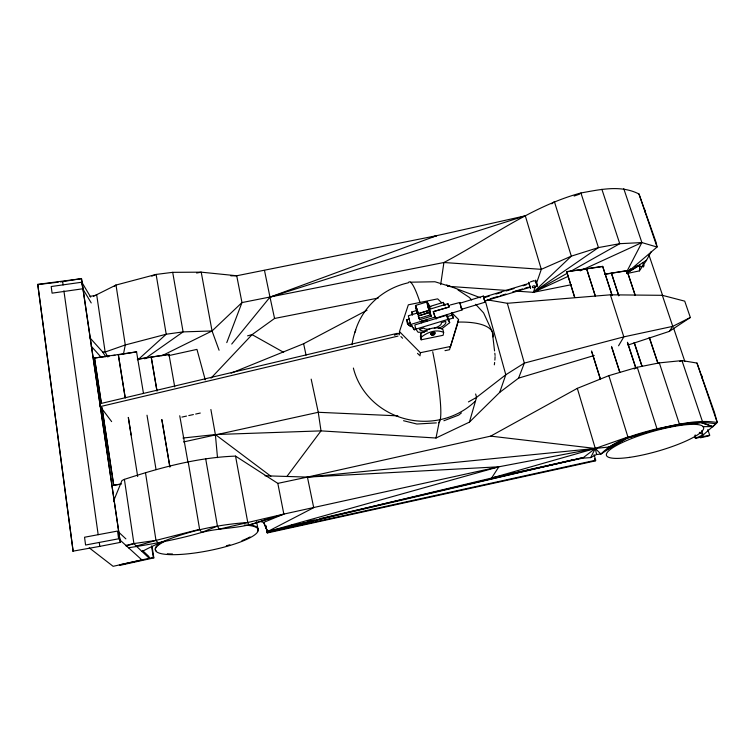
<?xml version="1.0" encoding="UTF-8"?>
<svg xmlns="http://www.w3.org/2000/svg" width="755" height="755" viewBox="0 0 755 755"><rect width="100%" height="100%" fill="white"/><g stroke="black" fill="none" stroke-linecap="round" stroke-linejoin="round"><path stroke-width="1.13" d="M626.801 273.565L639.438 270.875L639.787 265.26L635.342 266.458M399.263 334.89L399.48 331.615L408.342 304.812L437.664 298.857L441.675 302.821M420.733 333.833L420.403 336.711L421.177 339.797L443.147 335.277L443.638 332.389L442.826 329.293C435.163 325.801 426.943 329.086 420.733 333.833L421.526 336.947L421.177 339.797M419.988 355.85L420.375 352.708L399.48 331.615M440.675 284.626L443.912 262.504C489.155 238.731 530.963 206.464 580.935 192.969C600.017 189.562 620.818 184.654 638.985 194.007L656.17 242.619L657.048 247.036L627.443 272.281M536.163 282.795L535.663 280.124L535.522 280.671A2.359 0.623 67.4 0 0 535.682 281.87L535.899 282.606A2.359 0.623 67.5 0 0 536.541 284.125L537.503 286.249L536.428 284.05M530.416 281.936L534.096 280.605L534.285 281.171M452.113 313.127L458.568 319.497L449.527 349.716L444.988 350.66M457.907 322.847L458.568 319.497M123.452 354.133L125.283 344.959L116.006 285.05L156.115 274.424L172.697 272.338L201.217 272.168L236.721 275.764L436.749 235.654L525.31 215.826L541.307 269.337L536.409 283.559M182.936 438.032L215.373 434.55L321.007 430.878L435.994 438.013L439.382 421.13M435.994 438.013L469.412 422.13L476.556 397.394L475.65 393.987M450.225 347.479L457.558 323.961M515.75 291.081L533.389 292.317L535.276 286.843M469.412 422.13L499.697 392.383L505.803 374.763L485.229 300.565M354.992 332.191C361.9 307.276 383.172 288.344 408.247 282.814A71.951 8.739 78.3 0 1 419.978 302.311M226.774 342.619L241.977 302.576L236.721 275.764L230.841 275.82M499.697 392.383L518.581 378.132L524.338 363.098L507.332 303.293L487.164 299.829M574.668 297.498L566.675 271.649L602.669 266.364L612.163 295.394M113.495 501.207L121.961 480.539L124.405 479.359C160.456 467.6 197.423 457.454 235.532 456.114L277.821 483.379L307.427 477.094L490.665 436.126L577.32 388.353L608.86 375.65L637.258 367.279L659.313 362.881L681.963 360.588L696.978 363.051L714.419 412.296L717.25 422.536L700.678 437.183L695.44 438.334L694.694 436.097M612.078 295.564L602.669 266.364M128.463 547.79C153.114 543.921 177.604 539.504 201.642 532.454C220.828 527.32 241.421 528.887 259.947 521.431L263.599 522.403L267.534 531.614L491.59 478.057L582.577 458.181L590.646 457.615L595.299 448.451L577.32 388.353M635.106 295.28L626.99 270.62L604.595 274.188M626.735 271.734L641.882 242.572L623.772 188.684M639.438 270.875L646.516 260.258L651.338 251.434M618.553 345.781L623.819 336.872L672.771 326.358L690.344 317.487L684.728 301.151L662.324 295.318L610.38 294.818L507.332 303.293M574.111 459.54L491.59 478.057L498.847 466.798L595.299 448.451L612.286 446.658L627.641 437.57C656.076 429.623 685.974 418.978 715.825 423.781L712.994 426.584L702.622 426.65M627.971 345.054L669.298 331.398L672.771 326.358L662.324 295.318M690.344 317.487L669.298 331.398M265.741 525.518L267.289 532.964L595.185 460.927L595.714 460.21L594.043 454.623M286.834 476.565L321.007 430.878L318.261 412.287L311.183 379.142M231.728 344.053L269.988 297.14L436.749 235.654L431.133 237.381M211.013 378.151L252.076 334.625L283.644 352.33M627.301 272.13L630.604 268.752M709.681 435.173L708.898 435.937L700.508 437.777L701.272 437.022L709.681 435.173L707.794 429.586M571.441 284.692L533.389 292.317L571.327 256.153L598.451 247.583L619.751 243.686L641.882 242.572L657.048 247.036L638.985 194.007M161.806 355.813L212.051 330.964L241.977 302.576L443.912 262.504L541.307 269.337L571.327 256.153L554.387 201.613L551.792 203.831M137.816 359.918L166.213 334.229L183.097 331.889L212.051 330.964L219.082 350.254M696.978 363.051L717.25 422.536C696.978 419.072 676.773 424.923 656.982 428.755C637.192 434.002 615.835 439.051 600.904 454.076L596.592 454.491L590.646 457.615M461.55 308.719L461.834 309.248L485.144 302.17L484.937 300.868M484.219 299.452L484.814 301.047L530.199 287.24L529.831 286.107M114.231 286.513L116.006 285.05L93.412 296.347M461.409 412.919L458.681 415.108L443.902 420.743M431.539 334.021L434.314 333.455L434.587 334.493L432.436 335.371L431.539 334.021L432.436 335.371M431.813 335.069L434.587 334.493M433.559 334.05L434.314 333.455M441.835 328.784L449.687 322.678L448.593 318.516L446.639 315.269L414.806 324.943L415.863 329.123L418.072 332.238L424.546 332.313M483.804 298.008L483.672 297.196L529.047 283.37L529.529 285.107M582.577 458.181L595.299 448.451L627.924 437.003L608.86 375.65M461.418 308.644L460.059 303.18L483.351 296.073L484.04 297.838L483.672 297.196M435.531 318.185L462.041 309.946L461.862 308.342M250.839 335.522L274.565 318.459L378.274 298.036M461.834 309.248L461.815 308.531M144.762 358.851L183.097 331.889L172.697 272.338M568.487 276.226L533.389 292.317L598.451 247.583L580.935 192.969M646.516 260.258L626.603 273.197L639.787 265.26M607.058 449.272L612.286 446.658L600.904 454.076L595.299 448.451L490.665 436.126M460.474 303.793L459.852 302.481L461.126 307.823M612.286 446.658L611.692 447.026L627.094 438.23L656.199 429.68L678.613 424.989L701.008 422.526L713.031 426.698L700.97 422.404L678.575 424.867L656.152 429.557L627.056 438.108L608.624 447.243M421.526 336.947C427.755 332.219 435.956 328.935 443.638 332.389M533.389 292.317L566.911 273.433M570.978 271.149L619.751 243.686L601.886 189.288M634.181 369.006L637.258 367.279L656.982 428.755M468.44 401.915L476.556 397.394L505.803 374.763L524.338 363.098L623.819 336.872L610.38 294.818M231.087 373.168L303.623 343.723L367.005 310.239M142.072 551.537C174.499 533.879 211.079 525.102 247.772 522.498L248.999 525.178L283.842 514.089L498.847 466.798L307.427 477.094L265.033 475.782M701.678 430.746L703.047 434.823L695.44 438.334L695.176 434.918M580.189 270.856L641.882 242.572M263.599 522.403L283.842 514.089L277.821 483.379M205.681 458.747L217.449 526.093L201.642 532.454L199.613 529.34L188.174 461.673M679.774 361.466L681.963 360.588L702.32 421.167M151.812 276.141L156.115 274.424L166.213 334.229L125.283 344.959L105.143 352.028L102.614 351.934L89.449 337.287M574.13 196.036L579.623 194.139M126.16 546.11L133.909 543.562L155.983 540.391L199.613 529.34M274.565 318.459L269.988 297.14L525.31 215.826M261.032 521.092L283.842 514.089L219.214 529.151L217.449 526.093M430.076 311.589C426.934 306.228 425.056 294.799 429.869 308.767L428.868 304.746L427.066 301.896L415.467 305.454L417.591 313.806L429.217 310.248L430.076 311.589L428.897 310.513L427.821 306.332M415.854 306.511L417.128 309.493M427.443 302.963L429.057 309.22M428.906 306.945L428.774 305.058M429.614 309.39L429.029 305.766M412.353 315.175L411.569 312.07L416.788 310.475M429.35 306.634L443.251 302.387L445.224 305.728M417.6 311.56L417.977 312.183M418.034 312.806L408.332 315.769L410.522 324.527L414.297 329.803L416.515 329.133M449.499 306.492L447.875 303.699L429.35 309.352L429.869 311.371M429.199 309.739L430.01 311.324M417.723 313.589C413.882 295.866 415.524 312.825 418.893 314.995L417.562 311.721M418.091 313.816L428.897 310.513M426.5 312.957L429.727 311.975L431.265 316.203L419.648 319.743L418.119 315.892L429.765 312.343L431.265 316.203M418.619 315.911L429.435 312.608L430.614 313.674M412.598 325.867L410.437 326.528L407.474 323.791L406.492 319.875L409.493 318.969M433.276 311.645L448.838 307.125L433.276 311.645L435.626 318.619M483.644 297.81L489.268 296.102M496.016 294.044L501.641 292.327M506.143 290.958L514.023 288.552M523.026 285.815L526.395 284.786M418.761 318.431L430.416 314.882M407.474 323.791L410.475 322.876M490.08 298.838L497.96 296.441M500.206 295.752L505.841 294.044M512.588 291.987L522.724 288.91M524.97 288.221L528.349 287.193M410.522 324.527L434.71 317.175M447.413 316.562L451.811 315.231L453.415 317.949L447.847 319.639M415.863 329.123L447.743 319.459L449.687 322.678M518.581 378.132L594.223 355.501M124.405 479.359L133.909 543.562L136.249 546.091L155.983 540.391L158.333 543.194M491.59 478.057L595.299 448.451L596.592 454.491M498.847 466.798L267.534 531.614L263.882 522.592M247.574 335.833L252.076 334.625M450.357 304.954L459.852 302.481M397.309 333.323L99.915 403.736L100.33 406.586L111.636 421.611M100.33 406.586L397.989 336.098M582.114 457.832L267.534 531.614L313.712 507.662L307.427 477.094L595.299 448.451M183.522 441.949L318.261 412.287L397.894 415.854M291.439 525.263L294.875 524.461M307.474 521.545L314.344 519.95M320.073 518.619L582.143 457.804M126.057 545.346L133.909 543.562M168.252 355.709L196.951 349.386L205.256 379.888M181.908 417.09L186.494 416.08M188.797 415.571L193.393 414.561M195.687 414.061L200.283 413.051M153.831 557.898L153.303 557.398L119.384 564.844L119.998 565.335L153.831 557.898L152.076 546.478M267.043 532.407L595.714 460.21M420.375 352.708L450.131 346.545M639.504 266.864L644.109 265.93L643.015 262.636M99.33 542.864L99.82 546.365L120.309 542.392L81.521 278.661L37.75 284.371L73.122 551.254L37.75 284.371M89.987 296.394L96.734 295.13L105.143 352.028L107.889 357.03M196.602 273.017L201.217 272.168L212.051 330.964M72.999 551.159L99.82 546.365M137.429 359.323L169.026 354.378L137.344 359.172M602.584 266.543L566.599 271.828M125.16 397.725L118.346 354.841L136.617 351.868L94.46 358.021L109.249 356.049M626.905 270.79L604.519 274.358M101.963 407.747L113.656 485.229L121.536 483.946M113.656 485.229L120.517 484.238M60.447 281.936L81.521 278.661M91.232 302.934L82.767 288.787L52.086 293.157L51.198 286.532L81.823 282.219L90.685 297.177M112.655 355.596L114.93 355.294M37.882 284.559L58.192 282.2M436.333 422.885L416.883 424.027L403.519 420.714M410.446 282.191L434.955 281.757L450.744 286.664M429.406 306.785L430.982 306.889M447.555 286.287L507.52 290.496M446.686 285.003L480.548 297.791M458.021 289.977L469.28 297.385L471.667 299.971M699.356 432.332L703.047 434.823M210.881 409.484L215.373 434.55L270.903 476.254M89.25 547.866L113.118 566.316L141.949 559.984L119.507 539.57M120.309 542.392L81.408 278.472M136.249 546.091L149.169 558.181L148.914 556.501L142.601 550.555M118.365 531.841L125.877 538.872M400.914 336.56L402.575 338.24M417.506 353.331L419.167 355.01M475.641 304.284L483.606 312.891L492.307 331.775L494.553 350.943M91.176 346.149L101.179 357.304M462.041 309.946L461.333 308.191M406.492 319.875L407.577 321.394M460.059 303.18L460.352 303.708M411.569 312.07L412.683 313.693M417.581 313.636L418.478 315.128M102.614 351.934L105.747 356.766M62.703 281.672L63.08 284.984M118.346 354.841L125.254 397.866M485.144 302.17L483.738 298.074M449.121 306.181L448.612 305.511L448.838 307.125M435.276 317.704L433.398 311.834M416.618 308.38L417.194 309.994M528.906 282.814L528.708 282.247L529.378 284.616M649.036 255.209L662.597 295.45M673.517 327.868L684.823 361.4M642.779 264.835L643.515 267.025M626.99 270.62L635.2 295.111M649.366 337.428L657.935 363.032M649.262 337.579L657.832 363.183M659.313 362.881L679.424 424.102M618.826 295.639L611.465 273.301L618.741 295.809M634.276 342.572L642.005 366.033M634.181 342.723L641.901 366.175M627.509 342.289L635.908 367.978M627.414 342.449L635.804 368.119M595.365 295.988L586.72 269.091L595.28 296.158M611.569 346.413L619.855 372.187M611.843 347.687L619.761 372.328M566.675 271.649L574.744 297.328M591.599 350.933L600.376 378.859M591.863 352.207L600.291 379.001M529.68 285.616L530.538 288.363L530.208 287.098M529.472 284.994L529.708 285.796M594.515 458.691L595.185 460.927M484.068 298.952L483.304 296.111M451.981 312.542L453.415 317.949M447.875 303.699L448.725 306.936M443.251 302.387L444.063 305.492M446.639 315.269L447.743 319.459M428.755 305.284L428.887 305.803M427.066 301.896L429.661 311.711M433.691 333.144L433.955 334.191M432.304 333.436L432.568 334.474M419.006 317.213L419.648 319.743M413.759 327.642L414.297 329.803M409.946 324.584L410.437 326.528M407.823 322.366L408.549 325.282M451.367 313.155L451.811 315.231M303.623 343.723L306.058 355.152M264.495 270.441L269.988 297.14M265.986 526.084L267.289 532.964M256.596 521.601L257.993 529.113M235.532 456.114L247.772 522.498M168.95 354.227L174.726 386.881M179.747 415.769L187.976 462.334M157.012 390.92L151.245 357.294L156.927 390.779M161.9 419.771L169.922 467.1L161.825 419.638M136.532 351.707L143.478 393.421M147.008 415.222L156.049 469.61M535.946 281.275L536.041 281.993M128.388 417.562L131.144 434.946M128.293 417.43L137.684 476.547M145.479 472.621L155.983 540.391M151.547 545.95L153.303 557.398M94.564 358.181L101.368 403.264M102.067 407.889L113.76 485.342M94.46 358.021L101.264 403.123M81.823 282.219L82.767 288.787M63.901 290.817L98.178 534.7M426.575 319.299L426.849 321.281L426.131 320.205L420.912 321.79L421.649 322.866L421.384 320.884M494.818 353.198L495.082 355.454M215.373 434.55L217.497 457.634M645.072 210.069L645.242 212.419M417.741 311.513L417.836 313.429M702.008 375.896L702.103 378.255M434.295 328.161A9.22 3.218 -14.5 0 0 441.241 322.706L445.639 321.375A13.826 4.823 -14.5 0 1 438.485 328.387M429.699 329.105A9.22 3.218 -14.5 0 1 423.706 328.019L419.327 329.34A13.826 4.823 -14.5 0 0 427.245 331.058M430.114 314.467A4.502 0.491 73.1 0 1 430.001 314.203M429.548 312.947A4.502 0.491 73.1 0 1 429.435 312.608M419.421 318.015A4.492 0.538 73.1 0 1 419.195 317.487M436.022 317.817A5.04 0.538 73.1 0 1 436.286 318.978M432.105 334.135A2.284 0.783 -14.4 0 1 430.935 333.2A2.284 0.783 -14.4 0 1 434.455 332.304A2.284 0.783 -14.4 0 1 433.804 333.71M432.238 334.654A2.284 0.783 -14.4 0 1 431.067 333.719A2.284 0.783 -14.4 0 1 434.587 332.832A2.284 0.783 -14.4 0 1 433.936 334.229M432.709 351.755A71.951 8.739 78.3 0 1 438.627 422.753M394.421 335.182A71.961 23.707 -14.1 0 1 399.754 333.248M457.568 322.092A71.961 23.707 -14.1 0 1 493.015 336.928M475.084 401.367A71.848 67.28 7.3 0 1 404.255 418.563A71.848 67.28 7.3 0 1 353.378 368.053M352.038 344.724A71.848 67.28 7.3 0 1 355.784 330.01M495.063 356.624A71.848 67.28 7.3 0 1 494.874 360.135M494.638 362.485A71.848 67.28 7.3 0 1 494.317 364.825M244.243 525.093A52.397 10.995 -11.2 0 1 244.422 540.372A52.397 10.995 -11.2 0 1 174.245 554.67A52.397 10.995 -11.2 0 1 164.892 541.26M258.097 529.331A52.388 11.023 -11.2 0 1 257.408 531.388M250.075 536.956A52.388 11.023 -11.2 0 1 241.949 540.646M229.86 544.78A52.388 11.023 -11.2 0 1 226.358 545.79M172.461 553.981A52.388 11.023 -11.2 0 1 167.355 553.802M156.077 550.706A52.388 11.023 -11.2 0 1 162.608 541.656M248.47 524.697A52.388 11.023 -11.2 0 1 257.861 528.406M536.182 281.813L537.013 284.55L536.201 281.804M536.05 286.485C530.52 290.373 531.624 283.654 536.05 286.485M118.639 538.787L85.579 545.025L84.551 537.239L117.535 531.067L118.639 538.787M629.595 457.36A50.547 10.174 -16 0 0 703.679 428.34A50.547 10.174 -16 0 0 631.784 438.466A50.547 10.174 -16 0 0 629.595 457.36"/></g></svg>
